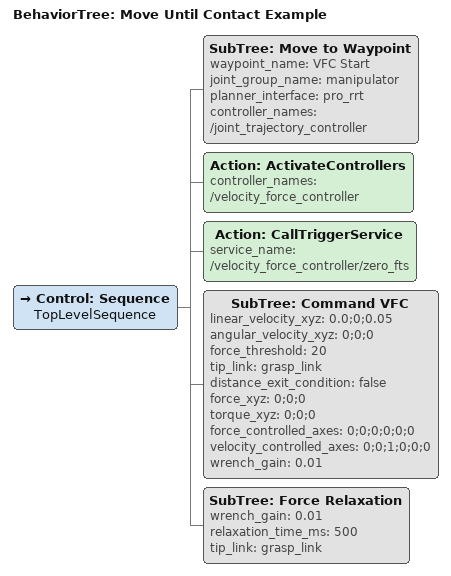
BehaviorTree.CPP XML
<?xml version='1.0' encoding='UTF-8'?>
<root BTCPP_format="4" main_tree_to_execute="Move Until Contact Example">
  <BehaviorTree ID="Move Until Contact Example" _description="An example for how to use the VFC to move in a direction until contact is made.">
    <Control ID="Sequence" name="TopLevelSequence">
      <SubTree ID="Move to Waypoint" waypoint_name="VFC Start" joint_group_name="manipulator" planner_interface="pro_rrt" controller_names="/joint_trajectory_controller"/>
      <Action ID="ActivateControllers" controller_names="/velocity_force_controller"/>
      <Action ID="CallTriggerService" service_name="/velocity_force_controller/zero_fts"/>
      <!--Move along a direction at 5 cm/s until contact (20N) is made.-->
      <SubTree ID="Command VFC" linear_velocity_xyz="0.0;0;0.05" angular_velocity_xyz="0;0;0" force_threshold="20" tip_link="grasp_link" distance_exit_condition="false" force_xyz="0;0;0" torque_xyz="0;0;0" force_controlled_axes="0;0;0;0;0;0" velocity_controlled_axes="0;0;1;0;0;0" wrench_gain="0.01"/>
      <!--Relax the arm for 500ms to just stay in contact without applying force.-->
      <SubTree ID="Force Relaxation" wrench_gain="0.01" relaxation_time_ms="500" tip_link="grasp_link"/>
    </Control>
  </BehaviorTree>
</root>
